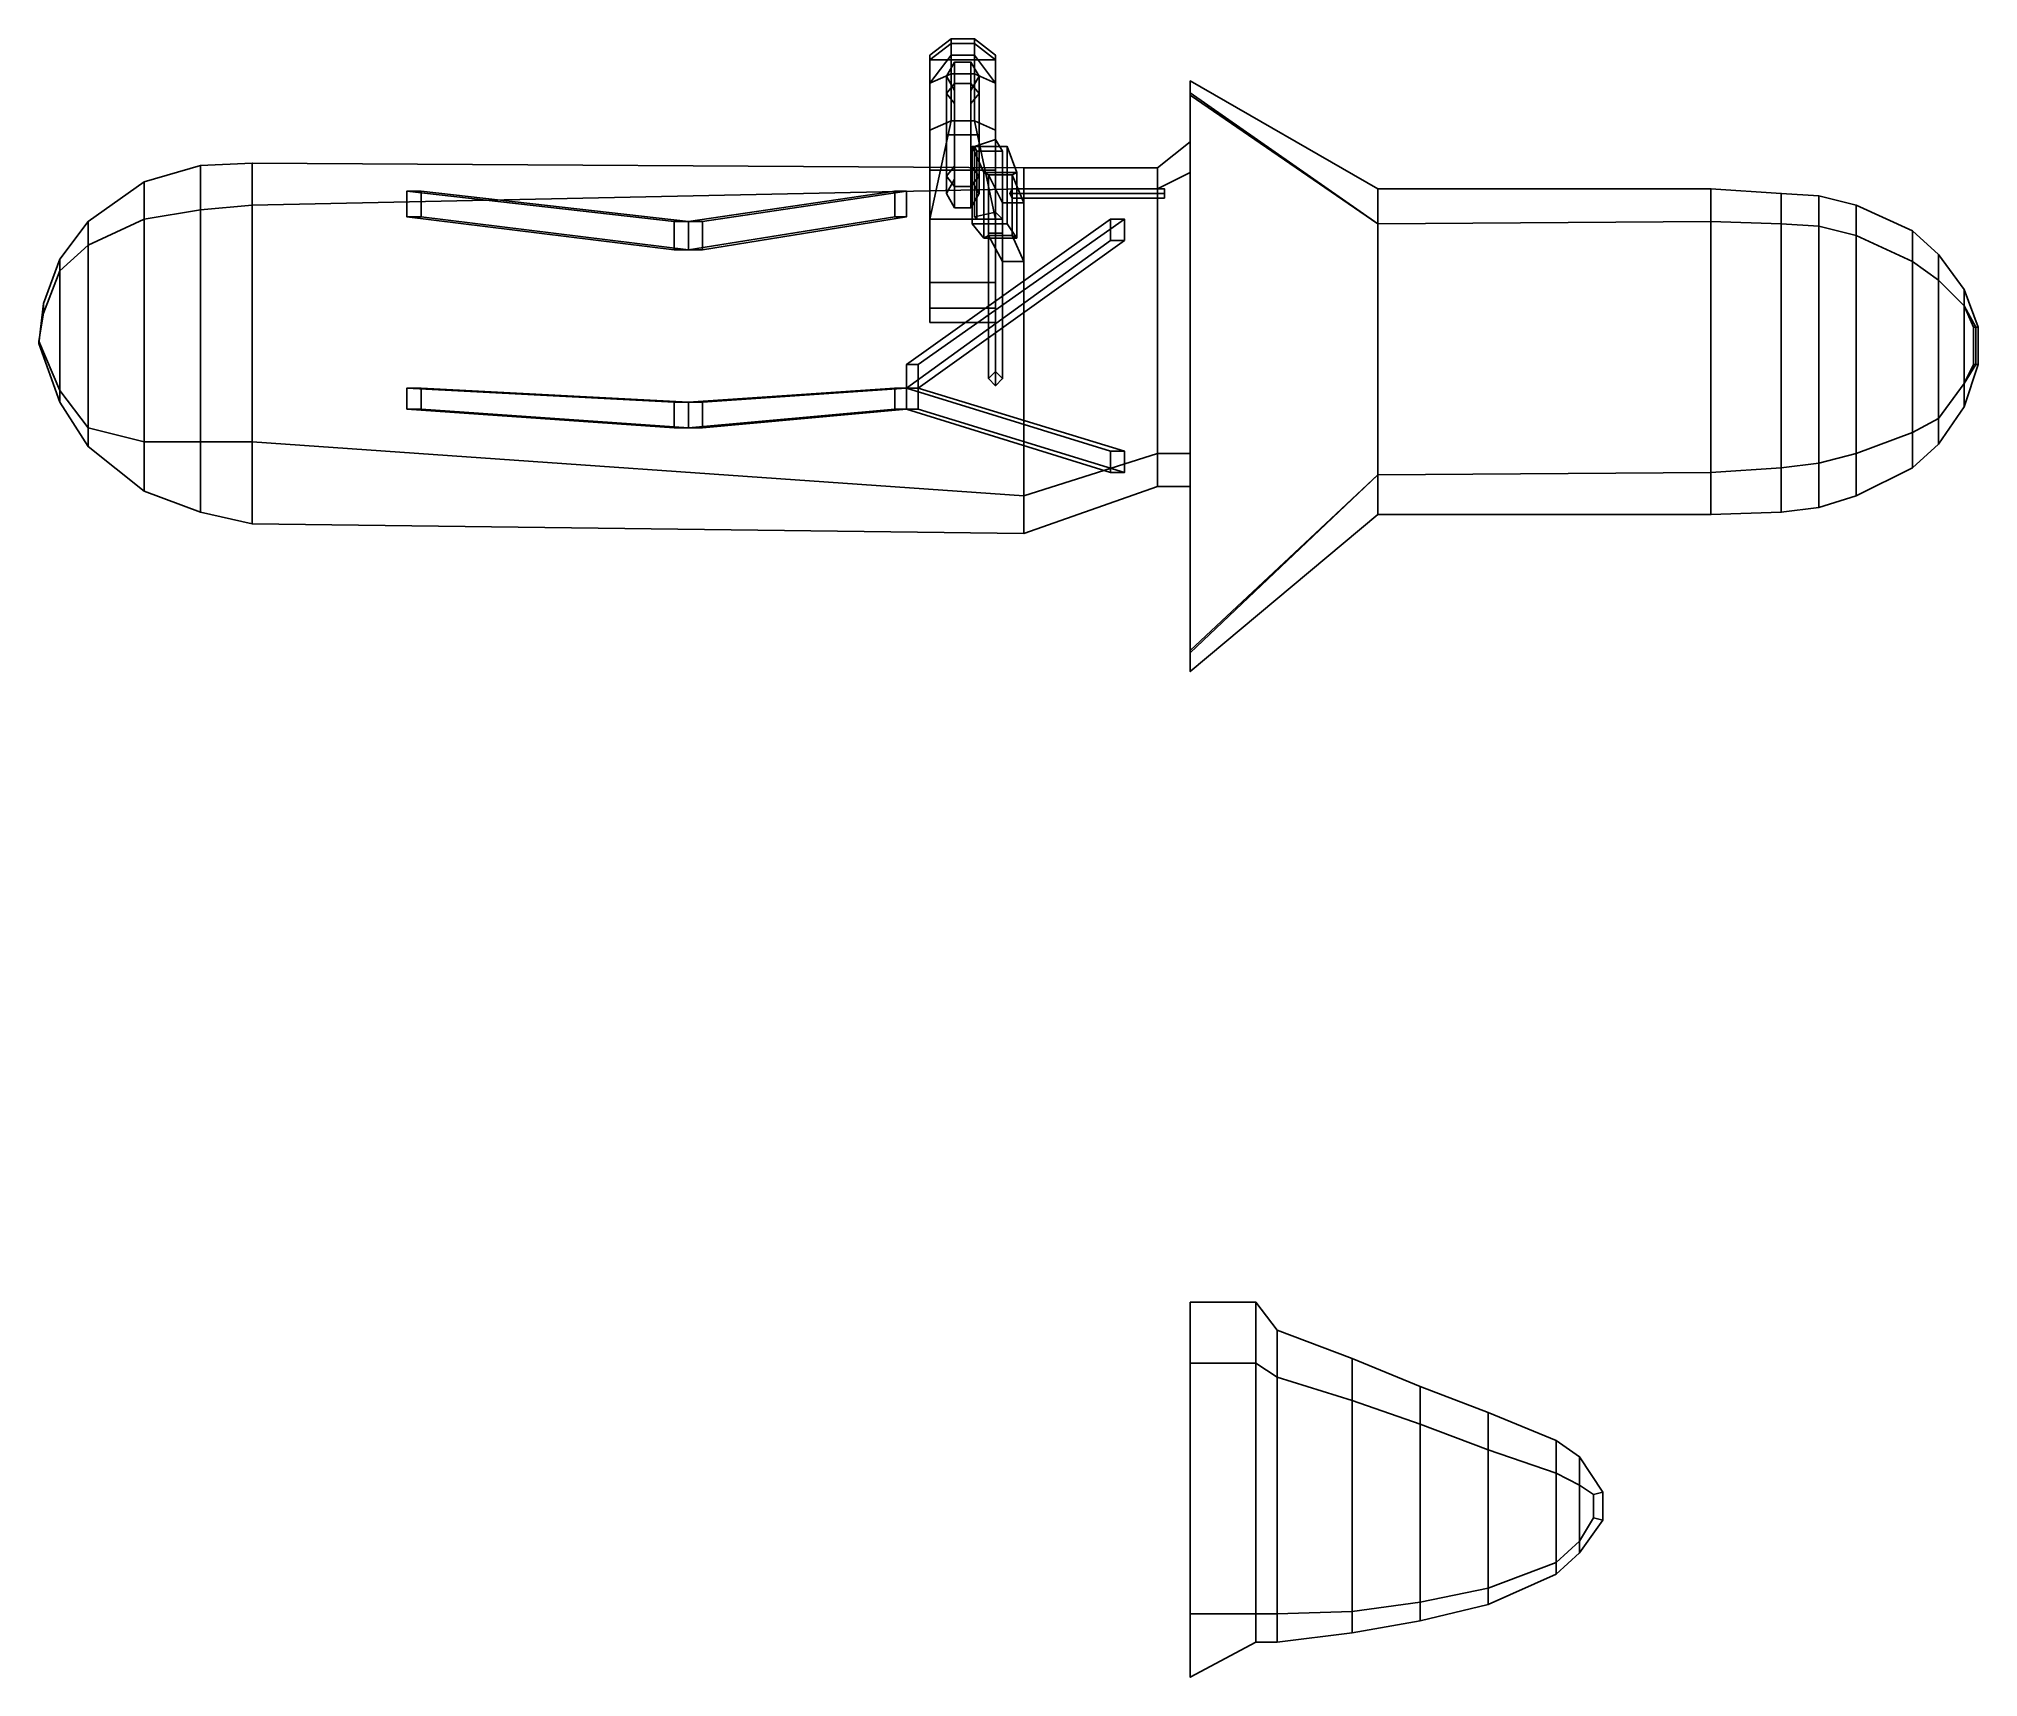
# Model space of a CAD drawing. Extents: x -4.91 to 3.36, y -4.09 to 2.9.
import ezdxf

# ---------------------------------------------------------------- set-up
doc = ezdxf.new("R2010")
doc.units = 0
doc.layers.add('WING2', color=1, linetype='CONTINUOUS')

msp = doc.modelspace()

# ---------------------------------------------------------------- linework, layer by layer
at = {"layer": 'WING2'}
for points in [[(-1.11, 2.83, -1.44), (-1.02, 2.9, -1.44), (-1.02, 2.83, -1.28), (-1.11, 2.71, -1.28)], [(-1.11, 2.83, -1.6), (-1.02, 2.9, -1.6), (-1.02, 2.9, -1.44), (-1.11, 2.83, -1.44)], [(-1.11, 2.81, -1.7), (-1.02, 2.88, -1.7), (-1.02, 2.9, -1.6), (-1.11, 2.83, -1.6)], [(-1.02, 2.9, -1.44), (-0.92, 2.9, -1.44), (-0.92, 2.83, -1.28), (-1.02, 2.83, -1.28)], [(-1.02, 2.9, -1.6), (-0.92, 2.9, -1.6), (-0.92, 2.9, -1.44), (-1.02, 2.9, -1.44)], [(-1.02, 2.88, -1.7), (-0.92, 2.88, -1.7), (-0.92, 2.9, -1.6), (-1.02, 2.9, -1.6)], [(-0.92, 2.9, -1.44), (-0.83, 2.83, -1.44), (-0.83, 2.71, -1.28), (-0.92, 2.83, -1.28)], [(-0.92, 2.88, -1.7), (-0.83, 2.81, -1.7), (-0.83, 2.83, -1.6), (-0.92, 2.9, -1.6)], [(-0.92, 2.9, -1.6), (-0.83, 2.83, -1.6), (-0.83, 2.83, -1.44), (-0.92, 2.9, -1.44)], [(-1.11, 2.81, -1.7), (-0.83, 2.81, -1.7), (-0.92, 2.88, -1.7), (-1.02, 2.88, -1.7)], [(-1.11, 2.71, -1.28), (-1.02, 2.83, -1.28), (-1.02, 2.75, -1.2), (-1.11, 2.71, -1.28)], [(-1.11, 1.86, -1.3), (-1.11, 1.75, -1.39), (-1.11, 2.83, -1.44), (-1.11, 2.71, -1.28)], [(-1.11, 1.75, -1.39), (-1.11, 1.69, -1.51), (-1.11, 2.83, -1.6), (-1.11, 2.83, -1.44)], [(-1.11, 1.69, -1.51), (-1.11, 2.34, -1.7), (-1.11, 2.81, -1.7), (-1.11, 2.83, -1.6)], [(-1.02, 2.83, -1.28), (-0.92, 2.83, -1.28), (-0.92, 2.75, -1.2), (-1.02, 2.75, -1.2)], [(-0.92, 2.83, -1.28), (-0.83, 2.71, -1.28), (-0.83, 2.71, -1.28), (-0.92, 2.75, -1.2)], [(-0.83, 2.71, -1.28), (-0.83, 2.83, -1.44), (-0.83, 1.75, -1.39), (-0.83, 1.86, -1.3)], [(-0.83, 2.83, -1.44), (-0.83, 2.83, -1.6), (-0.83, 1.69, -1.51), (-0.83, 1.75, -1.39)], [(-0.83, 2.83, -1.6), (-0.83, 2.81, -1.7), (-0.83, 2.34, -1.7), (-0.83, 1.69, -1.51)], [(-1.11, 2.34, -1.7), (-0.83, 2.34, -1.7), (-0.83, 2.81, -1.7), (-1.11, 2.81, -1.7)], [(-1.11, 2.71, -1.28), (-1.02, 2.75, -1.2), (-1.02, 2.55, -1.13), (-1.11, 2.51, -1.2)], [(-1.005, 2.8006, -1.58), (-1.04, 2.74, -1.58), (-1.04, 2.6668, -1.7568), (-1.005, 2.7096, -1.7996)], [(-1.04, 2.74, -1.58), (-1.005, 2.6794, -1.58), (-1.005, 2.6239, -1.7139), (-1.04, 2.6668, -1.7568)], [(-1.02, 2.75, -1.2), (-0.92, 2.75, -1.2), (-0.92, 2.55, -1.13), (-1.02, 2.55, -1.13)], [(-0.935, 2.8006, -1.58), (-1.005, 2.8006, -1.58), (-1.005, 2.7096, -1.7996), (-0.935, 2.7096, -1.7996)], [(-0.9, 2.74, -1.58), (-0.935, 2.8006, -1.58), (-0.935, 2.7096, -1.7996), (-0.9, 2.6668, -1.7568)], [(-0.935, 2.6794, -1.58), (-0.9, 2.74, -1.58), (-0.9, 2.6668, -1.7568), (-0.935, 2.6239, -1.7139)], [(-0.92, 2.75, -1.2), (-0.83, 2.71, -1.28), (-0.83, 2.51, -1.2), (-0.92, 2.55, -1.13)], [(-1.11, 2.13, -1.18), (-1.11, 1.86, -1.3), (-1.11, 2.71, -1.28), (-1.11, 2.51, -1.2)], [(-1.005, 2.7096, -1.7996), (-1.04, 2.6668, -1.7568), (-1.04, 2.49, -1.83), (-1.005, 2.49, -1.8906)], [(-1.04, 2.6668, -1.7568), (-1.005, 2.6239, -1.7139), (-1.005, 2.49, -1.7694), (-1.04, 2.49, -1.83)], [(-0.935, 2.7096, -1.7996), (-1.005, 2.7096, -1.7996), (-1.005, 2.49, -1.8906), (-0.935, 2.49, -1.8906)], [(-1.005, 2.3561, -1.7139), (-1.005, 2.6239, -1.7139), (-1.005, 2.6794, -1.58), (-1.005, 2.3006, -1.58)], [(-0.9, 2.6668, -1.7568), (-0.935, 2.7096, -1.7996), (-0.935, 2.49, -1.8906), (-0.9, 2.49, -1.83)], [(-0.935, 2.3006, -1.58), (-0.935, 2.6794, -1.58), (-0.935, 2.6239, -1.7139), (-0.935, 2.3561, -1.7139)], [(-0.935, 2.6239, -1.7139), (-0.9, 2.6668, -1.7568), (-0.9, 2.49, -1.83), (-0.935, 2.49, -1.7694)], [(-0.83, 2.51, -1.2), (-0.83, 2.71, -1.28), (-0.83, 1.86, -1.3), (-0.83, 2.13, -1.18)], [(0.8, 2.11, -0.3), (0, 2.66), (0, 2.72, -0.39), (0.8, 2.26, -0.37)], [(0.8, 2.26, -0.37), (0, 2.72, -0.39), (0, 2.67, -0.48), (0.8, 2.11, -0.46)], [(0, 2.67, -0.48), (0, 0.29, -0.48), (0.8, 1.04, -0.46), (0.8, 2.11, -0.46)], [(0.8, 1.04, -0.3), (0, 0.28), (0, 2.66), (0.8, 2.11, -0.3)], [(-1.005, 2.6239, -1.7139), (-1.005, 2.3561, -1.7139), (-1.005, 2.3561, -1.7139), (-1.005, 2.49, -1.7694)], [(-0.935, 2.6239, -1.7139), (-0.935, 2.49, -1.7694), (-0.935, 2.3561, -1.7139), (-0.935, 2.6239, -1.7139)], [(-1.11, 2.51, -1.2), (-1.02, 2.55, -1.13), (-1.11, 2.13, -1.18)], [(-1.02, 2.55, -1.13), (-0.92, 2.55, -1.13), (-0.83, 2.13, -1.18), (-1.11, 2.13, -1.18)], [(-1.005, 2.49, -1.8906), (-1.04, 2.49, -1.83), (-1.04, 2.3132, -1.7568), (-1.005, 2.2704, -1.7996)], [(-1.04, 2.49, -1.83), (-1.005, 2.49, -1.7694), (-1.005, 2.3561, -1.7139), (-1.04, 2.3132, -1.7568)], [(-0.935, 2.49, -1.8906), (-1.005, 2.49, -1.8906), (-1.005, 2.2704, -1.7996), (-0.935, 2.2704, -1.7996)], [(-0.9, 2.49, -1.83), (-0.935, 2.49, -1.8906), (-0.935, 2.2704, -1.7996), (-0.9, 2.3132, -1.7568)], [(-0.935, 2.49, -1.7694), (-0.9, 2.49, -1.83), (-0.9, 2.3132, -1.7568), (-0.935, 2.3561, -1.7139)], [(-0.92, 2.55, -1.13), (-0.83, 2.51, -1.2), (-0.83, 2.13, -1.18)], [(-0.88, 2.05, -0.76), (-0.93, 2.11, -0.99), (-0.93, 2.44, -0.99), (-0.88, 2.33, -0.76)], [(-0.93, 2.44, -0.99), (-0.78, 2.44, -0.99), (-0.74, 2.33, -0.76), (-0.88, 2.33, -0.76)], [(-0.92, 2.14, -1.13), (-0.83, 2.16, -1.18), (-0.83, 2.47, -1.18), (-0.92, 2.44, -1.13)], [(-0.92, 2.44, -1.13), (-0.83, 2.47, -1.19), (-0.8, 2.42, -0.99), (-0.91, 2.42, -0.99)], [(-0.91, 2.13, -0.99), (-0.92, 2.14, -1.13), (-0.92, 2.44, -1.13), (-0.91, 2.42, -0.99)], [(-0.8, 2.42, -0.99), (-0.83, 2.47, -1.19), (-0.83, 2.16, -1.19), (-0.8, 2.13, -0.99)], [(-0.74, 2.33, -0.76), (-0.78, 2.44, -0.99), (-0.78, 2.11, -0.99), (-0.74, 2.05, -0.76)], [(-0.14, 2.35, 1.08), (0, 2.46, 1.08), (0, 2.33, 1.15), (-0.14, 2.26, 1.15)], [(-0.14, 2.26, 1.04), (0, 2.33, 1.04), (0, 2.46, 1.08), (-0.14, 2.35, 1.08)], [(-4.46, 2.13, 1.15), (-4.22, 2.17, 1.14), (-4.22, 2.36, 1.23), (-4.46, 2.29, 1.24)], [(-4.46, 2.29, 1.24), (-4.22, 2.36, 1.23), (-4.22, 2.17, 1.33), (-4.46, 2.13, 1.33)], [(-4.22, 2.17, 1.14), (-4, 2.19, 1.12), (-4, 2.37, 1.22), (-4.22, 2.36, 1.23)], [(-4.22, 2.36, 1.23), (-4, 2.37, 1.22), (-4, 2.19, 1.32), (-4.22, 2.17, 1.33)], [(-4, 2.37, 1.22), (-0.71, 2.35, 1.09), (-0.71, 2.26, 1.19), (-4, 2.19, 1.32)], [(-4, 2.19, 1.12), (-0.71, 2.26, 1.01), (-0.71, 2.35, 1.09), (-4, 2.37, 1.22)], [(-0.83, 1.69, -1.51), (-0.83, 2.34, -1.7), (-1.11, 2.34, -1.7), (-1.11, 1.69, -1.51)], [(-1.04, 2.3132, -1.7568), (-1.005, 2.3561, -1.7139), (-1.005, 2.3006, -1.58), (-1.04, 2.24, -1.58)], [(-0.935, 2.3561, -1.7139), (-0.9, 2.3132, -1.7568), (-0.9, 2.24, -1.58), (-0.935, 2.3006, -1.58)], [(-0.86, 2.06, -0.76), (-0.88, 2.05, -0.76), (-0.88, 2.33, -0.76), (-0.86, 2.32, -0.76)], [(-0.88, 2.33, -0.76), (-0.74, 2.33, -0.76), (-0.76, 2.32, -0.76), (-0.86, 2.32, -0.76)], [(-0.8, 1.95, -0.42), (-0.86, 2.06, -0.76), (-0.86, 2.32, -0.76), (-0.8, 2.2, -0.42)], [(-0.86, 2.32, -0.76), (-0.76, 2.32, -0.76), (-0.71, 2.2, -0.42), (-0.8, 2.2, -0.42)], [(-0.76, 2.32, -0.76), (-0.74, 2.33, -0.76), (-0.74, 2.05, -0.76), (-0.76, 2.06, -0.76)], [(-0.71, 2.2, -0.42), (-0.76, 2.32, -0.76), (-0.76, 2.06, -0.76), (-0.71, 1.95, -0.42)], [(-0.71, 2.35, 1.09), (-0.14, 2.35, 1.08), (-0.14, 2.26, 1.15), (-0.71, 2.26, 1.19)], [(-0.71, 2.26, 1.01), (-0.14, 2.26, 1.04), (-0.14, 2.35, 1.08), (-0.71, 2.35, 1.09)], [(-0.14, 2.26, 1.15), (0, 2.33, 1.15), (0, 1.13, 1.15), (-0.14, 1.13, 1.15)], [(0, 1.13, 1.04), (0, 2.33, 1.04), (-0.14, 2.26, 1.04), (-0.14, 1.13, 1.04)], [(-4.7, 2.02, 1.19), (-4.46, 2.13, 1.15), (-4.46, 2.29, 1.24), (-4.7, 2.12, 1.25)], [(-4.7, 2.12, 1.25), (-4.46, 2.29, 1.24), (-4.46, 2.13, 1.33), (-4.7, 2.02, 1.32)], [(-4, 2.19, 1.32), (-0.71, 2.26, 1.19), (-0.71, 0.95, 1.19), (-4, 1.18, 1.32)], [(-0.71, 0.95, 1.01), (-0.71, 2.26, 1.01), (-4, 2.19, 1.12), (-4, 1.18, 1.12)], [(-2.2, 2, -0.26), (-2.2, 2.12, -0.26), (-3.34, 2.25, 1.1), (-3.34, 2.14, 1.1)], [(-3.34, 2.25, 1.1), (-2.2, 2.12, -0.26), (-2.14, 2.12, -0.26), (-3.28, 2.25, 1.1)], [(-3.34, 2.14, 1.1), (-3.34, 2.25, 1.1), (-3.28, 2.25, 1.1), (-3.28, 2.14, 1.1)], [(-3.28, 2.25, 1.1), (-2.14, 2.12, -0.26), (-2.14, 2, -0.26), (-3.28, 2.14, 1.1)], [(-1.26, 2.25, 1.03), (-2.14, 2.12, -0.26), (-2.08, 2.12, -0.26), (-1.21, 2.25, 1.03)], [(-1.26, 2.14, 1.03), (-2.14, 2, -0.26), (-2.14, 2.12, -0.26), (-1.26, 2.25, 1.03)], [(-2.08, 2.12, -0.26), (-2.08, 2, -0.26), (-1.21, 2.14, 1.03), (-1.21, 2.25, 1.03)], [(-1.21, 2.25, 1.03), (-1.21, 2.14, 1.03), (-1.26, 2.14, 1.03), (-1.26, 2.25, 1.03)], [(-1.005, 2.2704, -1.7996), (-1.04, 2.3132, -1.7568), (-1.04, 2.24, -1.58), (-1.005, 2.1794, -1.58)], [(-0.935, 2.2704, -1.7996), (-1.005, 2.2704, -1.7996), (-1.005, 2.1794, -1.58), (-0.935, 2.1794, -1.58)], [(-0.9, 2.3132, -1.7568), (-0.935, 2.2704, -1.7996), (-0.935, 2.1794, -1.58), (-0.9, 2.24, -1.58)], [(-0.76, 2.26, -0.87), (-0.77, 2.24, -0.89), (-0.11, 2.24, -0.67), (-0.11, 2.26, -0.65)], [(-0.77, 2.24, -0.89), (-0.76, 2.22, -0.87), (-0.11, 2.22, -0.65), (-0.11, 2.24, -0.67)], [(-0.76, 2.24, -0.85), (-0.76, 2.26, -0.87), (-0.11, 2.26, -0.65), (-0.11, 2.24, -0.63)], [(-0.76, 2.22, -0.87), (-0.76, 2.24, -0.85), (-0.11, 2.24, -0.63), (-0.11, 2.22, -0.65)], [(-0.71, 2.26, 1.19), (-0.14, 2.26, 1.15), (-0.14, 1.13, 1.15), (-0.71, 0.95, 1.19)], [(-0.14, 1.13, 1.04), (-0.14, 2.26, 1.04), (-0.71, 2.26, 1.01), (-0.71, 0.95, 1.01)], [(2.22, 2.26, -0.31), (0.8, 2.26, -0.37), (0.8, 2.11, -0.46), (2.22, 2.12, -0.4)], [(2.22, 2.12, -0.24), (0.8, 2.11, -0.3), (0.8, 2.26, -0.37), (2.22, 2.26, -0.31)], [(2.52, 2.11, -0.23), (2.22, 2.12, -0.24), (2.22, 2.26, -0.31), (2.52, 2.24, -0.3)], [(2.52, 2.24, -0.3), (2.22, 2.26, -0.31), (2.22, 2.12, -0.4), (2.52, 2.11, -0.39)], [(2.68, 2.1, -0.22), (2.52, 2.11, -0.23), (2.52, 2.24, -0.3), (2.68, 2.23, -0.29)], [(2.68, 2.23, -0.29), (2.52, 2.24, -0.3), (2.52, 2.11, -0.39), (2.68, 2.1, -0.38)], [(-4.22, 1.18, 1.14), (-4.22, 2.17, 1.14), (-4.46, 2.13, 1.15), (-4.46, 1.18, 1.15)], [(-4.46, 2.13, 1.33), (-4.22, 2.17, 1.33), (-4.22, 1.18, 1.33), (-4.46, 1.18, 1.33)], [(-4, 1.18, 1.12), (-4, 2.19, 1.12), (-4.22, 2.17, 1.14), (-4.22, 1.18, 1.14)], [(-4.22, 2.17, 1.33), (-4, 2.19, 1.32), (-4, 1.18, 1.32), (-4.22, 1.18, 1.33)], [(-0.8, 2.13, -0.99), (-0.83, 2.16, -1.19), (-0.92, 2.14, -1.13), (-0.91, 2.13, -0.99)], [(2.84, 2.06, -0.22), (2.68, 2.1, -0.22), (2.68, 2.23, -0.29), (2.84, 2.19, -0.29)], [(2.84, 2.19, -0.29), (2.68, 2.23, -0.29), (2.68, 2.1, -0.38), (2.84, 2.06, -0.37)], [(3.08, 1.95, -0.22), (2.84, 2.06, -0.22), (2.84, 2.19, -0.29), (3.08, 2.08, -0.28)], [(3.08, 2.08, -0.28), (2.84, 2.19, -0.29), (2.84, 2.06, -0.37), (3.08, 1.95, -0.35)], [(-4.82, 1.96, 1.25), (-4.7, 2.12, 1.25), (-4.7, 2.02, 1.32), (-4.82, 1.91, 1.31)], [(-4.82, 1.91, 1.22), (-4.7, 2.02, 1.19), (-4.7, 2.12, 1.25), (-4.82, 1.96, 1.25)], [(-4.46, 1.18, 1.15), (-4.46, 2.13, 1.15), (-4.7, 2.02, 1.19), (-4.7, 1.24, 1.19)], [(-4.7, 2.02, 1.32), (-4.46, 2.13, 1.33), (-4.46, 1.18, 1.33), (-4.7, 1.24, 1.32)], [(-3.28, 2.14, 1.1), (-2.14, 2, -0.26), (-2.2, 2, -0.26), (-3.34, 2.14, 1.1)], [(-2.14, 2, -0.26), (-2.14, 2.12, -0.26), (-2.2, 2.12, -0.26), (-2.2, 2, -0.26)], [(-1.21, 2.14, 1.03), (-2.08, 2, -0.26), (-2.14, 2, -0.26), (-1.26, 2.14, 1.03)], [(-2.14, 2.12, -0.26), (-2.14, 2, -0.26), (-2.08, 2, -0.26), (-2.08, 2.12, -0.26)], [(-0.34, 2.04, 0.43), (-0.34, 2.13, 0.43), (-1.21, 1.51, 1.03), (-1.21, 1.41, 1.03)], [(-1.21, 1.51, 1.03), (-0.34, 2.13, 0.43), (-0.28, 2.13, 0.43), (-1.16, 1.51, 1.03)], [(-1.16, 1.51, 1.03), (-0.28, 2.13, 0.43), (-0.28, 2.04, 0.43), (-1.16, 1.41, 1.03)], [(-0.83, 2.13, -1.18), (-0.83, 1.86, -1.3), (-1.11, 1.86, -1.3), (-1.11, 2.13, -1.18)], [(-0.74, 2.05, -0.76), (-0.78, 2.11, -0.99), (-0.93, 2.11, -0.99), (-0.88, 2.05, -0.76)], [(-0.83, 2.07, -0.83), (-0.86, 2.07, -0.8), (-0.86, 1.45, -0.45), (-0.83, 1.42, -0.45)], [(-0.86, 2.07, -0.8), (-0.83, 2.07, -0.77), (-0.83, 1.48, -0.45), (-0.86, 1.45, -0.45)], [(-0.8, 2.07, -0.8), (-0.83, 2.07, -0.83), (-0.83, 1.42, -0.45), (-0.8, 1.45, -0.45)], [(-0.83, 2.07, -0.77), (-0.8, 2.07, -0.8), (-0.8, 1.45, -0.45), (-0.83, 1.48, -0.45)], [(-0.28, 2.04, 0.43), (-0.28, 2.13, 0.43), (-0.34, 2.13, 0.43), (-0.34, 2.04, 0.43)], [(2.22, 1.05, -0.24), (0.8, 1.04, -0.3), (0.8, 2.11, -0.3), (2.22, 2.12, -0.24)], [(2.52, 1.07, -0.23), (2.22, 1.05, -0.24), (2.22, 2.12, -0.24), (2.52, 2.11, -0.23)], [(2.22, 2.12, -0.4), (2.22, 1.05, -0.4), (2.52, 1.07, -0.39), (2.52, 2.11, -0.39)], [(2.68, 1.09, -0.22), (2.52, 1.07, -0.23), (2.52, 2.11, -0.23), (2.68, 2.1, -0.22)], [(2.52, 2.11, -0.39), (2.52, 1.07, -0.39), (2.68, 1.09, -0.38), (2.68, 2.1, -0.38)], [(2.84, 1.13, -0.22), (2.68, 1.09, -0.22), (2.68, 2.1, -0.22), (2.84, 2.06, -0.22)], [(2.68, 2.1, -0.38), (2.68, 1.09, -0.38), (2.84, 1.13, -0.37), (2.84, 2.06, -0.37)], [(3.19, 1.87, -0.22), (3.08, 1.95, -0.22), (3.08, 2.08, -0.28), (3.19, 1.98, -0.27)], [(3.19, 1.98, -0.27), (3.08, 2.08, -0.28), (3.08, 1.95, -0.35), (3.19, 1.87, -0.34)], [(-4.82, 1.91, 1.31), (-4.7, 2.02, 1.32), (-4.7, 1.24, 1.32), (-4.82, 1.4, 1.31)], [(-4.7, 1.24, 1.19), (-4.7, 2.02, 1.19), (-4.82, 1.91, 1.22), (-4.82, 1.4, 1.22)], [(-1.16, 1.41, 1.03), (-0.28, 2.04, 0.43), (-0.34, 2.04, 0.43), (-1.21, 1.41, 1.03)], [(-0.86, 2.06, -0.76), (-0.76, 2.06, -0.76), (-0.74, 2.05, -0.76), (-0.88, 2.05, -0.76)], [(-0.71, 1.95, -0.42), (-0.76, 2.06, -0.76), (-0.86, 2.06, -0.76), (-0.8, 1.95, -0.42)], [(3.08, 1.22, -0.22), (2.84, 1.13, -0.22), (2.84, 2.06, -0.22), (3.08, 1.95, -0.22)], [(2.84, 2.06, -0.37), (2.84, 1.13, -0.37), (3.08, 1.22, -0.35), (3.08, 1.95, -0.35)], [(-4.89, 1.73, 1.29), (-4.82, 1.91, 1.31), (-4.82, 1.4, 1.31), (-4.91, 1.61, 1.28)], [(-4.82, 1.4, 1.22), (-4.82, 1.91, 1.22), (-4.89, 1.73, 1.24), (-4.91, 1.61, 1.25)], [(-4.89, 1.77, 1.26), (-4.82, 1.96, 1.25), (-4.82, 1.91, 1.31), (-4.89, 1.73, 1.29)], [(-4.89, 1.73, 1.24), (-4.82, 1.91, 1.22), (-4.82, 1.96, 1.25), (-4.89, 1.77, 1.26)], [(3.19, 1.28, -0.22), (3.08, 1.22, -0.22), (3.08, 1.95, -0.22), (3.19, 1.87, -0.22)], [(3.08, 1.95, -0.35), (3.08, 1.22, -0.35), (3.19, 1.28, -0.34), (3.19, 1.87, -0.34)], [(3.3, 1.76, -0.24), (3.19, 1.87, -0.22), (3.19, 1.98, -0.27), (3.3, 1.83, -0.27)], [(3.3, 1.83, -0.27), (3.19, 1.98, -0.27), (3.19, 1.87, -0.34), (3.3, 1.76, -0.31)], [(-0.83, 1.86, -1.3), (-0.83, 1.75, -1.39), (-1.11, 1.75, -1.39), (-1.11, 1.86, -1.3)], [(3.3, 1.43, -0.24), (3.19, 1.28, -0.22), (3.19, 1.87, -0.22), (3.3, 1.76, -0.24)], [(3.19, 1.87, -0.34), (3.19, 1.28, -0.34), (3.3, 1.43, -0.31), (3.3, 1.76, -0.31)], [(3.36, 1.67, -0.27), (3.3, 1.83, -0.27), (3.3, 1.76, -0.31), (3.34, 1.67, -0.3)], [(3.35, 1.67, -0.25), (3.3, 1.76, -0.24), (3.3, 1.83, -0.27), (3.36, 1.67, -0.27)], [(-4.91, 1.61, 1.25), (-4.89, 1.73, 1.24), (-4.89, 1.77, 1.26), (-4.91, 1.6, 1.26)], [(-4.91, 1.6, 1.26), (-4.89, 1.77, 1.26), (-4.89, 1.73, 1.29), (-4.91, 1.61, 1.28)], [(-0.83, 1.75, -1.39), (-0.83, 1.69, -1.51), (-1.11, 1.69, -1.51), (-1.11, 1.75, -1.39)], [(3.3, 1.76, -0.31), (3.3, 1.43, -0.31), (3.34, 1.51, -0.3), (3.34, 1.67, -0.3)], [(3.35, 1.51, -0.25), (3.3, 1.43, -0.24), (3.3, 1.76, -0.24), (3.35, 1.67, -0.25)], [(3.34, 1.67, -0.3), (3.34, 1.51, -0.3), (3.36, 1.51, -0.27), (3.36, 1.67, -0.27)], [(3.36, 1.67, -0.27), (3.36, 1.51, -0.27), (3.35, 1.51, -0.25), (3.35, 1.67, -0.25)], [(-4.91, 1.61, 1.28), (-4.82, 1.4, 1.31), (-4.82, 1.35, 1.25), (-4.91, 1.6, 1.26)], [(-4.91, 1.6, 1.26), (-4.82, 1.35, 1.25), (-4.82, 1.4, 1.22), (-4.91, 1.61, 1.25)], [(-1.21, 1.41, 1.03), (-1.21, 1.51, 1.03), (-1.16, 1.51, 1.03), (-1.16, 1.41, 1.03)], [(3.34, 1.51, -0.3), (3.3, 1.43, -0.31), (3.3, 1.33, -0.27), (3.36, 1.51, -0.27)], [(3.36, 1.51, -0.27), (3.3, 1.33, -0.27), (3.3, 1.43, -0.24), (3.35, 1.51, -0.25)], [(-2.2, 1.24, -0.26), (-2.2, 1.35, -0.26), (-3.34, 1.41, 1.1), (-3.34, 1.32, 1.1)], [(-3.34, 1.41, 1.1), (-2.2, 1.35, -0.26), (-2.14, 1.35, -0.26), (-3.28, 1.41, 1.1)], [(-3.34, 1.32, 1.1), (-3.34, 1.41, 1.1), (-3.28, 1.41, 1.1), (-3.28, 1.32, 1.1)], [(-3.28, 1.41, 1.1), (-2.14, 1.35, -0.26), (-2.14, 1.24, -0.26), (-3.28, 1.32, 1.1)], [(-1.26, 1.32, 1.03), (-2.14, 1.24, -0.26), (-2.14, 1.35, -0.26), (-1.26, 1.41, 1.03)], [(-1.26, 1.41, 1.03), (-2.14, 1.35, -0.26), (-2.08, 1.35, -0.26), (-1.21, 1.41, 1.03)], [(-2.08, 1.35, -0.26), (-2.08, 1.24, -0.26), (-1.21, 1.32, 1.03), (-1.21, 1.41, 1.03)], [(-1.21, 1.41, 1.03), (-1.21, 1.32, 1.03), (-1.26, 1.32, 1.03), (-1.26, 1.41, 1.03)], [(-1.21, 1.41, 1.03), (-0.34, 1.14, 0.38), (-0.28, 1.14, 0.38), (-1.16, 1.41, 1.03)], [(-0.34, 1.05, 0.38), (-0.34, 1.14, 0.38), (-1.21, 1.41, 1.03), (-1.21, 1.32, 1.03)], [(-1.21, 1.32, 1.03), (-1.21, 1.41, 1.03), (-1.16, 1.41, 1.03), (-1.16, 1.32, 1.03)], [(-1.16, 1.41, 1.03), (-0.28, 1.14, 0.38), (-0.28, 1.05, 0.38), (-1.16, 1.32, 1.03)], [(3.3, 1.33, -0.27), (3.19, 1.17, -0.27), (3.19, 1.28, -0.22), (3.3, 1.43, -0.24)], [(3.3, 1.43, -0.31), (3.19, 1.28, -0.34), (3.19, 1.17, -0.27), (3.3, 1.33, -0.27)], [(-4.82, 1.4, 1.31), (-4.7, 1.24, 1.32), (-4.7, 1.16, 1.25), (-4.82, 1.35, 1.25)], [(-4.82, 1.35, 1.25), (-4.7, 1.16, 1.25), (-4.7, 1.24, 1.19), (-4.82, 1.4, 1.22)], [(-2.14, 1.24, -0.26), (-2.14, 1.35, -0.26), (-2.2, 1.35, -0.26), (-2.2, 1.24, -0.26)], [(-2.14, 1.35, -0.26), (-2.14, 1.24, -0.26), (-2.08, 1.24, -0.26), (-2.08, 1.35, -0.26)], [(-3.28, 1.32, 1.1), (-2.14, 1.24, -0.26), (-2.2, 1.24, -0.26), (-3.34, 1.32, 1.1)], [(-1.21, 1.32, 1.03), (-2.08, 1.24, -0.26), (-2.14, 1.24, -0.26), (-1.26, 1.32, 1.03)], [(-1.16, 1.32, 1.03), (-0.28, 1.05, 0.38), (-0.34, 1.05, 0.38), (-1.21, 1.32, 1.03)], [(3.19, 1.17, -0.27), (3.08, 1.07, -0.28), (3.08, 1.22, -0.22), (3.19, 1.28, -0.22)], [(3.19, 1.28, -0.34), (3.08, 1.22, -0.35), (3.08, 1.07, -0.28), (3.19, 1.17, -0.27)], [(-4.7, 1.16, 1.25), (-4.46, 0.97, 1.24), (-4.46, 1.18, 1.15), (-4.7, 1.24, 1.19)], [(-4.7, 1.24, 1.32), (-4.46, 1.18, 1.33), (-4.46, 0.97, 1.24), (-4.7, 1.16, 1.25)], [(-4.46, 0.97, 1.24), (-4.22, 0.88, 1.23), (-4.22, 1.18, 1.14), (-4.46, 1.18, 1.15)], [(-4.46, 1.18, 1.33), (-4.22, 1.18, 1.33), (-4.22, 0.88, 1.23), (-4.46, 0.97, 1.24)], [(-4.22, 0.88, 1.23), (-4, 0.83, 1.22), (-4, 1.18, 1.12), (-4.22, 1.18, 1.14)], [(-4.22, 1.18, 1.33), (-4, 1.18, 1.32), (-4, 0.83, 1.22), (-4.22, 0.88, 1.23)], [(-4, 1.18, 1.32), (-0.71, 0.95, 1.19), (-0.71, 0.79, 1.09), (-4, 0.83, 1.22)], [(-4, 0.83, 1.22), (-0.71, 0.79, 1.09), (-0.71, 0.95, 1.01), (-4, 1.18, 1.12)], [(3.08, 1.07, -0.28), (2.84, 0.95, -0.29), (2.84, 1.13, -0.22), (3.08, 1.22, -0.22)], [(3.08, 1.22, -0.35), (2.84, 1.13, -0.37), (2.84, 0.95, -0.29), (3.08, 1.07, -0.28)], [(-0.71, 0.95, 1.19), (-0.14, 1.13, 1.15), (-0.14, 0.99, 1.08), (-0.71, 0.79, 1.09)], [(-0.71, 0.79, 1.09), (-0.14, 0.99, 1.08), (-0.14, 1.13, 1.04), (-0.71, 0.95, 1.01)], [(-0.28, 1.05, 0.38), (-0.28, 1.14, 0.38), (-0.34, 1.14, 0.38), (-0.34, 1.05, 0.38)], [(-0.14, 1.13, 1.15), (0, 1.13, 1.15), (0, 0.99, 1.08), (-0.14, 0.99, 1.08)], [(-0.14, 0.99, 1.08), (0, 0.99, 1.08), (0, 1.13, 1.04), (-0.14, 1.13, 1.04)], [(2.68, 0.9, -0.29), (2.52, 0.88, -0.3), (2.52, 1.07, -0.23), (2.68, 1.09, -0.22)], [(2.68, 1.09, -0.38), (2.52, 1.07, -0.39), (2.52, 0.88, -0.3), (2.68, 0.9, -0.29)], [(2.84, 0.95, -0.29), (2.68, 0.9, -0.29), (2.68, 1.09, -0.22), (2.84, 1.13, -0.22)], [(2.84, 1.13, -0.37), (2.68, 1.09, -0.38), (2.68, 0.9, -0.29), (2.84, 0.95, -0.29)], [(0.8, 0.87, -0.37), (0, 0.2, -0.39), (0, 0.28), (0.8, 1.04, -0.3)], [(0.8, 1.04, -0.46), (0, 0.29, -0.48), (0, 0.2, -0.39), (0.8, 0.87, -0.37)], [(2.22, 1.05, -0.4), (0.8, 1.04, -0.46), (0.8, 0.87, -0.37), (2.22, 0.87, -0.31)], [(2.22, 0.87, -0.31), (0.8, 0.87, -0.37), (0.8, 1.04, -0.3), (2.22, 1.05, -0.24)], [(2.52, 0.88, -0.3), (2.22, 0.87, -0.31), (2.22, 1.05, -0.24), (2.52, 1.07, -0.23)], [(2.52, 1.07, -0.39), (2.22, 1.05, -0.4), (2.22, 0.87, -0.31), (2.52, 0.88, -0.3)], [(0.28, -2.75, 0.14), (0, -2.75, 0.14), (0, -2.49, 0.07), (0.28, -2.49, 0.07)], [(0.28, -2.49, 0.07), (0, -2.49, 0.07), (0, -2.75, -0.01), (0.28, -2.75, -0.01)], [(0.37, -2.81, 0.14), (0.28, -2.75, 0.14), (0.28, -2.49, 0.07), (0.37, -2.61, 0.07)], [(0.37, -2.61, 0.07), (0.28, -2.49, 0.07), (0.28, -2.75, -0.01), (0.37, -2.81, -0.01)], [(0.69, -2.91, 0.14), (0.37, -2.81, 0.14), (0.37, -2.61, 0.07), (0.69, -2.73, 0.07)], [(0.69, -2.73, 0.07), (0.37, -2.61, 0.07), (0.37, -2.81, -0.01), (0.69, -2.91, -0.01)], [(0, -3.82, 0.14), (0, -2.75, 0.14), (0.28, -2.75, 0.14), (0.28, -3.82, 0.14)], [(0.28, -2.75, -0.01), (0, -2.75, -0.01), (0, -3.82, -0.01), (0.28, -3.82, -0.01)], [(0.28, -3.82, 0.14), (0.28, -2.75, 0.14), (0.37, -2.81, 0.14), (0.37, -3.82, 0.14)], [(0.37, -2.81, -0.01), (0.28, -2.75, -0.01), (0.28, -3.82, -0.01), (0.37, -3.82, -0.01)], [(0.37, -3.82, 0.14), (0.37, -2.81, 0.14), (0.69, -2.91, 0.14), (0.69, -3.81, 0.14)], [(0.69, -2.91, -0.01), (0.37, -2.81, -0.01), (0.37, -3.82, -0.01), (0.69, -3.81, -0.01)], [(0.98, -3.01, 0.13), (0.69, -2.91, 0.14), (0.69, -2.73, 0.07), (0.98, -2.85, 0.07)], [(0.98, -2.85, 0.07), (0.69, -2.73, 0.07), (0.69, -2.91, -0.01), (0.98, -3.01)], [(1.27, -3.12, 0.13), (0.98, -3.01, 0.13), (0.98, -2.85, 0.07), (1.27, -2.96, 0.07)], [(1.27, -2.96, 0.07), (0.98, -2.85, 0.07), (0.98, -3.01), (1.27, -3.12, 0.01)], [(0.69, -3.81, 0.14), (0.69, -2.91, 0.14), (0.98, -3.01, 0.13), (0.98, -3.77, 0.13)], [(0.98, -3.01), (0.69, -2.91, -0.01), (0.69, -3.81, -0.01), (0.98, -3.77)], [(1.56, -3.08, 0.07), (1.27, -2.96, 0.07), (1.27, -3.12, 0.01), (1.56, -3.22, 0.02)], [(1.56, -3.22, 0.12), (1.27, -3.12, 0.13), (1.27, -2.96, 0.07), (1.56, -3.08, 0.07)], [(0.98, -3.77, 0.13), (0.98, -3.01, 0.13), (1.27, -3.12, 0.13), (1.27, -3.71, 0.13)], [(1.27, -3.12, 0.01), (0.98, -3.01), (0.98, -3.77), (1.27, -3.71, 0.01)], [(1.56, -3.22, 0.02), (1.27, -3.12, 0.01), (1.27, -3.71, 0.01), (1.56, -3.6, 0.02)], [(1.27, -3.71, 0.13), (1.27, -3.12, 0.13), (1.56, -3.22, 0.12), (1.56, -3.6, 0.12)], [(1.66, -3.15, 0.07), (1.56, -3.08, 0.07), (1.56, -3.22, 0.02), (1.66, -3.27, 0.03)], [(1.66, -3.27, 0.11), (1.56, -3.22, 0.12), (1.56, -3.08, 0.07), (1.66, -3.15, 0.07)], [(1.66, -3.27, 0.03), (1.56, -3.22, 0.02), (1.56, -3.6, 0.02), (1.66, -3.51, 0.03)], [(1.56, -3.6, 0.12), (1.56, -3.22, 0.12), (1.66, -3.27, 0.11), (1.66, -3.51, 0.11)], [(1.76, -3.3, 0.07), (1.66, -3.15, 0.07), (1.66, -3.27, 0.03), (1.72, -3.31, 0.04)], [(1.72, -3.31, 0.1), (1.66, -3.27, 0.11), (1.66, -3.15, 0.07), (1.76, -3.3, 0.07)], [(1.72, -3.31, 0.04), (1.66, -3.27, 0.03), (1.66, -3.51, 0.03), (1.72, -3.41, 0.04)], [(1.66, -3.51, 0.11), (1.66, -3.27, 0.11), (1.72, -3.31, 0.1), (1.72, -3.41, 0.1)], [(1.76, -3.42, 0.07), (1.76, -3.3, 0.07), (1.72, -3.31, 0.04), (1.72, -3.41, 0.04)], [(1.72, -3.41, 0.1), (1.72, -3.31, 0.1), (1.76, -3.3, 0.07), (1.76, -3.42, 0.07)], [(1.72, -3.41, 0.04), (1.66, -3.51, 0.03), (1.66, -3.56, 0.07), (1.76, -3.42, 0.07)], [(1.76, -3.42, 0.07), (1.66, -3.56, 0.07), (1.66, -3.51, 0.11), (1.72, -3.41, 0.1)], [(1.66, -3.51, 0.03), (1.56, -3.6, 0.02), (1.56, -3.65, 0.07), (1.66, -3.56, 0.07)], [(1.66, -3.56, 0.07), (1.56, -3.65, 0.07), (1.56, -3.6, 0.12), (1.66, -3.51, 0.11)], [(1.56, -3.6, 0.02), (1.27, -3.71, 0.01), (1.27, -3.78, 0.07), (1.56, -3.65, 0.07)], [(1.56, -3.65, 0.07), (1.27, -3.78, 0.07), (1.27, -3.71, 0.13), (1.56, -3.6, 0.12)], [(1.27, -3.78, 0.07), (0.98, -3.85, 0.07), (0.98, -3.77, 0.13), (1.27, -3.71, 0.13)], [(1.27, -3.71, 0.01), (0.98, -3.77), (0.98, -3.85, 0.07), (1.27, -3.78, 0.07)], [(0.98, -3.85, 0.07), (0.69, -3.9, 0.07), (0.69, -3.81, 0.14), (0.98, -3.77, 0.13)], [(0.98, -3.77), (0.69, -3.81, -0.01), (0.69, -3.9, 0.07), (0.98, -3.85, 0.07)], [(0.28, -3.94, 0.07), (0, -4.09, 0.07), (0, -3.82, 0.14), (0.28, -3.82, 0.14)], [(0.28, -3.82, -0.01), (0, -3.82, -0.01), (0, -4.09, 0.07), (0.28, -3.94, 0.07)], [(0.37, -3.94, 0.07), (0.28, -3.94, 0.07), (0.28, -3.82, 0.14), (0.37, -3.82, 0.14)], [(0.37, -3.82, -0.01), (0.28, -3.82, -0.01), (0.28, -3.94, 0.07), (0.37, -3.94, 0.07)], [(0.69, -3.9, 0.07), (0.37, -3.94, 0.07), (0.37, -3.82, 0.14), (0.69, -3.81, 0.14)], [(0.69, -3.81, -0.01), (0.37, -3.82, -0.01), (0.37, -3.94, 0.07), (0.69, -3.9, 0.07)]]:
    msp.add_3dface(points, dxfattribs=at)
at = {"layer": 'WING2', "color": 1}
msp.add_3dface([(0.8, 2.11, -0.46), (0.8, 1.04, -0.46), (2.22, 1.05, -0.4), (2.22, 2.12, -0.4)], dxfattribs=at)

doc.saveas('drawing.dxf')
